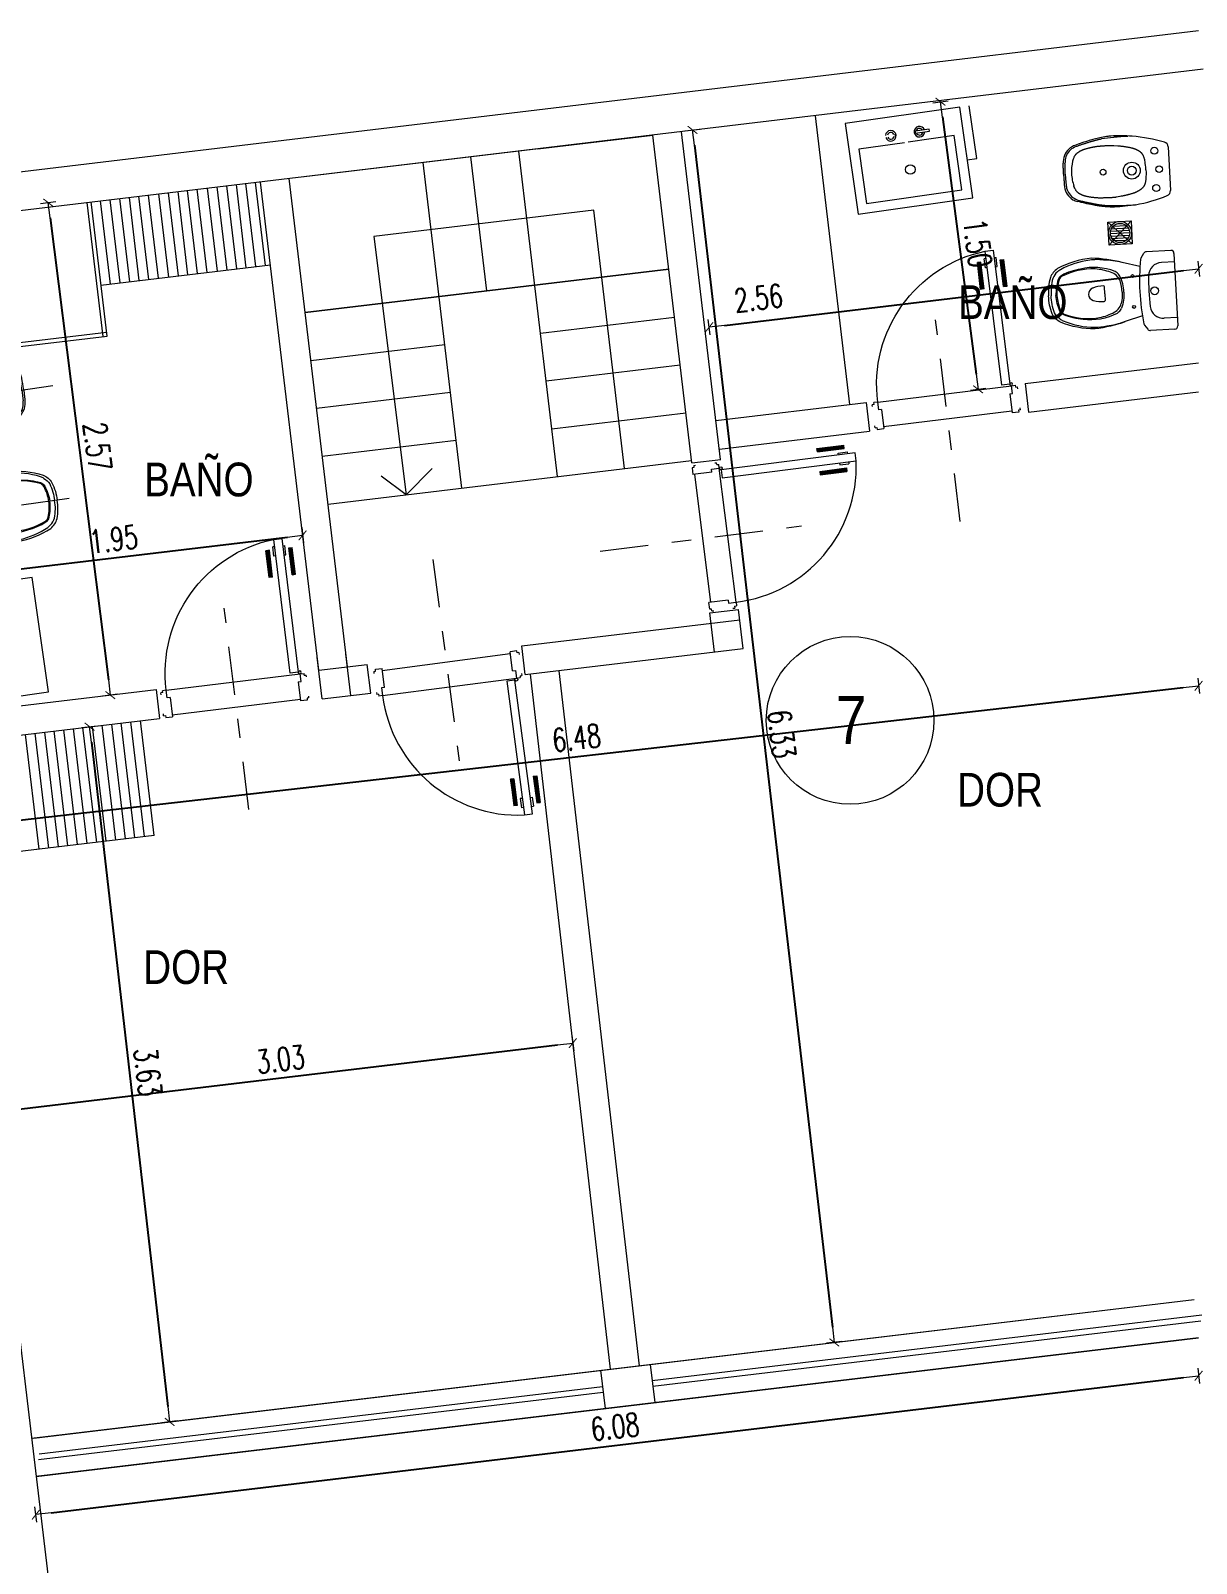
# Model space of a CAD drawing. Header units: millimetres. Extents: x 4525 to 9082, y 179 to 563.
# Drawn here: x 5381.29 to 5387.34, y 530.25 to 538.2 of the extents above; entities that cross this region are included whole.
import ezdxf

# ---------------------------------------------------------------- set-up
doc = ezdxf.new("R2010")
doc.units = ezdxf.units.MM
doc.header["$LTSCALE"] = 100
doc.linetypes.add('ACAD_ISO04W100', pattern=[30, 24, -3, 0, -3])
doc.linetypes.add('DASHDOT2', pattern=[0.5, 0.25, -0.125, 0, -0.125])
doc.layers.get('DEFPOINTS').update_dxf_attribs({"lineweight": 5})
for name, color, linetype, lineweight in [('000-Ejes', 251, 'ACAD_ISO04W100', 5), ('004-Carpinterias', 1, 'Continuous', 18), ('005-Sanitarios', 1, 'Continuous', 18), ('006-Cotas parciales', 7, 'Continuous', 5), ('A01-Barrido', 250, 'Continuous', 5), ('HATCH MUROS', 251, 'Continuous', 9), ('LINEA', 8, 'Continuous', 5), ('SANIT', 12, 'Continuous', 13), ('SANIT-INT', 11, 'Continuous', 5)]:
    doc.layers.add(name, color=color, linetype=linetype, lineweight=lineweight)
doc.styles.add('AREAL', font='ARIALN.TTF')
doc.styles.add('COTAS', font='ROMANS.shx', dxfattribs={"width": 0.7})
doc.dimstyles.new('COTA40', dxfattribs={"dimscale": 0.4, "dimtxt": 0.3, "dimasz": 0.2, "dimexe": 0, "dimexo": 0, "dimgap": 0.09, "dimtad": 1, "dimzin": 0, "dimdsep": 46, "dimtxsty": 'COTAS', "dimblk1": 'COTA_N', "dimblk2": 'COTA_N', "dimsah": 1, "dimcen": 0.1, "dimclrd": 1, "dimclre": 8, "dimclrt": 5, "dimaunit": 1, "dimadec": 3, "dimazin": 0, "dimtfac": 1, "dimtix": 1, "dimtmove": 2, "dimatfit": 3, "dimldrblk": 'COTA_N', "dimfxl": 0, "dimtolj": 1, "dimtzin": 0, "dimarcsym": 0})

# ---------------------------------------------------------------- blocks, each defined once
blk = doc.blocks.new('COTA_N')
for p, q in [((-1, 0), (0, 0)), ((0, 0.5), (0, -0.5))]:
    blk.add_line(p, q)
at = {"const_width": 0.065}
blk.add_lwpolyline([(0.141, 0.141), (0.283, 0.283), (0, 0), (-0.141, -0.141), (-0.283, -0.283)], dxfattribs=at)
blk = doc.blocks.new('*D432')
at = {"layer": '006-Cotas parciales', "color": 1, "lineweight": -2, "ltscale": 100}
blk.add_line((5381.3995, 530.5107), (5387.2742, 531.2124), dxfattribs=at)
at = {"layer": 'DEFPOINTS', "color": 0, "ltscale": 100}
for p in [(5387.3536, 531.2219), (5387.3536, 531.2219), (5381.3201, 530.5012)]:
    blk.add_point(p, dxfattribs=at)
at = {"layer": '006-Cotas parciales', "color": 1, "lineweight": -2, "ltscale": 100, "xscale": 0.08000000000000002, "yscale": 0.08000000000000002, "zscale": 0.08000000000000002}
for p, rotation in [((5387.3536, 531.2219), 6.811388888873906), ((5381.3201, 530.5012), 186.8113888888739)]:
    blk.add_blockref('COTA_N', p, dxfattribs=dict(at, rotation=rotation))
at = {"layer": '006-Cotas parciales', "color": 5, "ltscale": 100, "insert": (5384.3255, 530.9569), "char_height": 0.12, "attachment_point": 5, "rotation": 6.81139, "style": 'COTAS'}
blk.add_mtext('\\A1;6.08', dxfattribs=at)
blk = doc.blocks.new('*D436')
at = {"layer": '006-Cotas parciales', "color": 1, "lineweight": -2, "ltscale": 100}
blk.add_line((5381.6081, 534.5087), (5382.0048, 531.062), dxfattribs=at)
at = {"layer": 'DEFPOINTS', "color": 0, "ltscale": 100}
for p in [(5381.5989, 534.5882), (5382.0139, 530.9826), (5382.0139, 530.9826)]:
    blk.add_point(p, dxfattribs=at)
at = {"layer": '006-Cotas parciales', "color": 1, "lineweight": -2, "ltscale": 100, "xscale": 0.08000000000000002, "yscale": 0.08000000000000002, "zscale": 0.08000000000000002}
for p, rotation in [((5381.5989, 534.5882), 96.56564035910499), ((5382.0139, 530.9826), 276.565640359105)]:
    blk.add_blockref('COTA_N', p, dxfattribs=dict(at, rotation=rotation))
at = {"layer": '006-Cotas parciales', "color": 5, "ltscale": 100, "insert": (5381.9018, 532.7964), "char_height": 0.12, "attachment_point": 5, "rotation": 276.56564, "style": 'COTAS'}
blk.add_mtext('\\A1;3.63', dxfattribs=at)
blk = doc.blocks.new('*D441')
at = {"layer": '006-Cotas parciales', "color": 1, "lineweight": -2, "ltscale": 100}
blk.add_line((5380.8456, 535.3588), (5382.625, 535.5713), dxfattribs=at)
at = {"layer": 'DEFPOINTS', "color": 0, "ltscale": 100}
for p in [(5382.7044, 535.5808), (5382.7044, 535.5808), (5380.7661, 535.3493)]:
    blk.add_point(p, dxfattribs=at)
at = {"layer": '006-Cotas parciales', "color": 1, "lineweight": -2, "ltscale": 100, "xscale": 0.08000000000000002, "yscale": 0.08000000000000002, "zscale": 0.08000000000000002}
for p, rotation in [((5382.7044, 535.5808), 6.811388888834847), ((5380.7661, 535.3493), 186.8113888888348)]:
    blk.add_blockref('COTA_N', p, dxfattribs=dict(at, rotation=rotation))
at = {"layer": '006-Cotas parciales', "color": 5, "ltscale": 100, "insert": (5381.7239, 535.5604), "char_height": 0.12, "attachment_point": 5, "rotation": 6.81139, "style": 'COTAS'}
blk.add_mtext('\\A1;1.95', dxfattribs=at)
blk = doc.blocks.new('*D447')
at = {"layer": '006-Cotas parciales', "color": 1, "lineweight": -2, "ltscale": 100}
blk.add_line((5381.1755, 532.597), (5384.0267, 532.9375), dxfattribs=at)
at = {"layer": 'DEFPOINTS', "color": 0, "ltscale": 100}
for p in [(5384.1062, 532.947), (5384.1062, 532.947), (5381.096, 532.5875)]:
    blk.add_point(p, dxfattribs=at)
at = {"layer": '006-Cotas parciales', "color": 1, "lineweight": -2, "ltscale": 100, "xscale": 0.08000000000000002, "yscale": 0.08000000000000002, "zscale": 0.08000000000000002}
for p, rotation in [((5384.1062, 532.947), 6.811388888836006), ((5381.096, 532.5875), 186.811388888836)]:
    blk.add_blockref('COTA_N', p, dxfattribs=dict(at, rotation=rotation))
at = {"layer": '006-Cotas parciales', "color": 5, "ltscale": 100, "insert": (5382.5897, 532.8626), "char_height": 0.12, "attachment_point": 5, "rotation": 6.81139, "style": 'COTAS'}
blk.add_mtext('\\A1;3.03', dxfattribs=at)
blk = doc.blocks.new('INOD-MONACO-AP-PLANTA-CON-DPTO')
at = {"layer": 'SANIT'}
for p, q in [((-0.1875, 0), (0.1875, 0)), ((-0.2045, -0.015), (-0.2045, -0.1421)), ((0.2045, -0.015), (0.2045, -0.1421)), ((-0.1745, -0.1717), (-0.1971, -0.1561)), ((0.1745, -0.1717), (0.1971, -0.1561)), ((-0.13, -0.1795), (-0.156, -0.2704)), ((0.127, -0.1798), (0.1519, -0.2704))]:
    blk.add_line(p, q, dxfattribs=at)
for points in [[(-0.1035, -0.3001, 0.02892), (-0.1109, -0.31, 0.156998), (-0.1327, -0.4882, 0.072829), (-0.105, -0.5872, 0.204333), (-0.0837, -0.607, 0.080392), (-0.002, -0.6224)], [(-0.002, -0.2704, 0.121524), (-0.0852, -0.2859, 0.060693)], [(-0.002, -0.2704, -0.121524), (0.0812, -0.2859, -0.060693)], [(0.0994, -0.3001, -0.02892), (0.1069, -0.31, -0.156998), (0.1287, -0.4882, -0.072829), (0.1009, -0.5872, -0.204333), (0.0796, -0.607, -0.080392), (-0.002, -0.6224)], [(-0.1242, -0.6086, 0.122968), (-0.0912, -0.6341, 0.092568), (-0.002, -0.6472, 0.093376)], [(0.1202, -0.6086, -0.122968), (0.0871, -0.6341, -0.092568), (-0.002, -0.6472, -0.093376)]]:
    blk.add_lwpolyline(points, format="xyb", dxfattribs=at)
for centre, radius, start, end in [((-0.1894, -0.0167), 0.0168, 83.45096, 131.91083), ((0.1894, -0.0167), 0.0168, 48.08917, 96.54904), ((-0.1875, -0.015), 0.017, 140.46963, 180), ((0.1875, -0.015), 0.017, 0, 39.53037), ((-0.1875, -0.1421), 0.017, 180, 235.49148), ((0.1875, -0.1421), 0.017, 304.50852, 0), ((-0.1648, -0.1577), 0.017, 235.49148, 261.45644), ((0, 0.9396), 1.1266, 261.45644, 278.54356), ((0.1648, -0.1577), 0.017, 278.54356, 304.50852), ((0.4075, -0.4211), 0.5833, 165.03562, 174.69818), ((-0.0609, -0.3362), 0.0558, 115.82936, 139.74917), ((0.0568, -0.3362), 0.0558, 40.25083, 64.17064), ((-0.4116, -0.4211), 0.5833, 5.30182, 14.96438), ((0.1074, -0.4152), 0.2847, 170.28909, 184.61099), ((-0.1114, -0.4152), 0.2847, 357.28845, 9.71091), ((0.2448, -0.4064), 0.4224, 184.30141, 206.07105), ((-0.2488, -0.4064), 0.4224, 333.92895, 356.97887), ((-0.0254, -0.5351), 0.1232, 207.5391, 216.66718), ((0.0214, -0.5351), 0.1232, 323.33282, 332.4609)]:
    blk.add_arc(centre, radius, start, end, dxfattribs=at)
at = {"layer": 'SANIT-INT'}
for p, q in [((-0.145, 0), (-0.145, -0.0672)), ((0.145, 0), (0.145, -0.0672)), ((0.0016, -0.368), (-0.0342, -0.3693)), ((0.0016, -0.368), (0.0374, -0.3693))]:
    blk.add_line(p, q, dxfattribs=at)
for points in [[(-0.156, -0.2704, 0.058031), (-0.1852, -0.4288, 0.099768), (-0.1416, -0.607, 0.155256), (-0.0961, -0.6466, 0.093906), (-0.002, -0.6605, 0.093906)], [(-0.0025, -0.2793, 0.08742), (-0.0604, -0.2861, 0.121524)], [(0.1519, -0.2704, -0.058031), (0.1811, -0.4288, -0.099768), (0.1376, -0.607, -0.155256), (0.092, -0.6466, -0.093906), (-0.002, -0.6605, -0.093906)], [(-0.0015, -0.2793, -0.08742), (0.0563, -0.2861, -0.121524)]]:
    blk.add_lwpolyline(points, format="xyb", dxfattribs=at)
for centre, radius in [((0, -0.11), 0.02), ((-0.0823, -0.2209), 0.00743), ((0.0782, -0.2209), 0.00743)]:
    blk.add_circle(centre, radius, dxfattribs=at)
for centre, radius, start, end in [((-0.075, -0.0672), 0.07, 180, 265.7397), ((0.075, -0.0672), 0.07, 274.2603, 0), ((0, 0.9396), 1.0796, 265.7397, 274.2603), ((-0.0358, -0.3585), 0.0764, 108.75085, 160.66582), ((0.0317, -0.3585), 0.0764, 19.33418, 71.24915), ((0.1616, -0.4484), 0.2932, 156.8405, 172.92028), ((-0.034, -0.3743), 0.005, 91.97343, 179.82824), ((0.1519, -0.3748), 0.1909, 179.82824, 196.85929), ((-0.1487, -0.3748), 0.1909, 343.14071, 0.17176), ((0.0372, -0.3743), 0.005, 0.17176, 88.02657), ((-0.1657, -0.4484), 0.2932, 7.07972, 23.1595), ((0.2192, -0.4431), 0.3498, 174.95319, 203.97317), ((-0.0195, -0.4268), 0.0118, 196.85929, 200.59082), ((0.0018, -0.4188), 0.0346, 200.59082, 269.64452), ((0.0014, -0.4188), 0.0346, 270.35548, 339.40918), ((0.0227, -0.4268), 0.0118, 339.40918, 343.14071), ((-0.2232, -0.4431), 0.3498, 336.02683, 5.04681), ((-0.0711, -0.5722), 0.0321, 203.97317, 250.16689), ((0.0045, -0.3624), 0.2552, 250.16689, 268.55187), ((-0.0086, -0.3624), 0.2552, 271.44813, 289.83311), ((0.0671, -0.5722), 0.0321, 289.83311, 336.02683)]:
    blk.add_arc(centre, radius, start, end, dxfattribs=at)
blk = doc.blocks.new('BIDE-MONACO-PLANTA')
at = {"layer": 'SANIT'}
blk.add_line((-0.1132, 0), (0.1132, 0), dxfattribs=at)
for points in [[(-0.1402, -0.4774), (-0.1411, -0.4749), (-0.1421, -0.4717), (-0.1431, -0.4685), (-0.1441, -0.4653), (-0.145, -0.4621), (-0.146, -0.4589), (-0.1469, -0.4557), (-0.1478, -0.4525), (-0.1487, -0.4493), (-0.1495, -0.446), (-0.1504, -0.4428), (-0.1513, -0.4396), (-0.1521, -0.4363), (-0.153, -0.4331), (-0.1538, -0.4298), (-0.1547, -0.4266), (-0.1555, -0.4233), (-0.1564, -0.4201), (-0.1572, -0.4168), (-0.158, -0.4136), (-0.1589, -0.4104), (-0.1597, -0.4071), (-0.1605, -0.4039), (-0.1613, -0.4007), (-0.1621, -0.3974), (-0.1629, -0.3942), (-0.1637, -0.391), (-0.1644, -0.3878), (-0.1651, -0.3846), (-0.1659, -0.3813), (-0.1666, -0.3781), (-0.1672, -0.3749), (-0.1679, -0.3717), (-0.1686, -0.3685), (-0.1692, -0.3653), (-0.1698, -0.362), (-0.1704, -0.3588), (-0.171, -0.3556), (-0.1715, -0.3524), (-0.172, -0.3493), (-0.1725, -0.3461), (-0.1729, -0.3438)], [(0.14, -0.4774), (0.1409, -0.475), (0.1419, -0.4718), (0.1429, -0.4686), (0.1439, -0.4654), (0.1448, -0.4622), (0.1458, -0.459), (0.1467, -0.4558), (0.1476, -0.4526), (0.1485, -0.4493), (0.1493, -0.4461), (0.1502, -0.4429), (0.1511, -0.4396), (0.1519, -0.4364), (0.1528, -0.4332), (0.1536, -0.4299), (0.1545, -0.4267), (0.1553, -0.4234), (0.1562, -0.4202), (0.157, -0.4169), (0.1579, -0.4137), (0.1587, -0.4104), (0.1595, -0.4072), (0.1603, -0.404), (0.1612, -0.4007), (0.1619, -0.3975), (0.1627, -0.3943), (0.1635, -0.3911), (0.1642, -0.3879), (0.165, -0.3846), (0.1657, -0.3814), (0.1664, -0.3782), (0.1671, -0.375), (0.1677, -0.3718), (0.1684, -0.3685), (0.169, -0.3653), (0.1696, -0.3621), (0.1702, -0.3589), (0.1708, -0.3557), (0.1714, -0.3525), (0.1719, -0.3493), (0.1724, -0.3461), (0.1727, -0.3438)], [(0.0001, -0.5406), (-0.044, -0.5396), (-0.0475, -0.5395), (-0.0509, -0.5394), (-0.0541, -0.5394), (-0.0568, -0.5393)], [(-0.0003, -0.5406), (0.0437, -0.5396), (0.0473, -0.5395), (0.0506, -0.5395), (0.0538, -0.5394), (0.0565, -0.5393)], [(-0.0003, -0.5406), (-0.0002, -0.5406)], [(0.0001, -0.5406), (0, -0.5406)]]:
    blk.add_lwpolyline(points, dxfattribs=at)
for centre, radius, start, end in [((-0.1132, -0.0267), 0.0267, 89.97464, 160.71917), ((0.6356, -0.2884), 0.8201, 160.74454, 172.72153), ((0.1132, -0.0267), 0.0267, 19.25546, 90), ((-0.6359, -0.2884), 0.8201, 7.27847, 19.25546), ((1.1865, -0.2275), 1.3649, 179.12043, 182.20966), ((-0.9851, -0.2242), 1.1634, 357.24238, 1.95876), ((1.1865, -0.2205), 1.3649, 182.50375, 185.18056), ((-1.1866, -0.22), 1.3649, 354.79408, 357.47089), ((-0.0223, -0.432), 0.1264, 201.05571, 217.12048), ((-0.058, -0.4545), 0.0844, 219.51901, 265.07285), ((-0.0504, -0.4083), 0.1311, 263.62645, 267.30394), ((0.0503, -0.4083), 0.1311, 272.6707, 276.34819), ((0.0578, -0.4545), 0.0844, 274.90179, 320.45563), ((0.0221, -0.432), 0.1264, 322.85415, 338.91893)]:
    blk.add_arc(centre, radius, start, end, dxfattribs=at)
at = {"layer": 'SANIT-INT'}
for points in [[(0.0001, -0.1217), (-0.0134, -0.1217), (-0.0247, -0.1223), (-0.0341, -0.1231), (-0.0418, -0.1238), (-0.0481, -0.1246), (-0.0533, -0.1254), (-0.0575, -0.1262), (-0.061, -0.127), (-0.064, -0.1277), (-0.0666, -0.1284), (-0.0689, -0.1291), (-0.0709, -0.1298), (-0.0726, -0.1305), (-0.0742, -0.1311), (-0.0756, -0.1318), (-0.0769, -0.1324), (-0.0781, -0.1331), (-0.0793, -0.1337), (-0.0804, -0.1344), (-0.0815, -0.135), (-0.0825, -0.1357), (-0.0835, -0.1363), (-0.0844, -0.137), (-0.0853, -0.1376), (-0.0861, -0.1383), (-0.087, -0.1389), (-0.0877, -0.1396), (-0.0885, -0.1402), (-0.0892, -0.1409), (-0.0899, -0.1415), (-0.0905, -0.1422), (-0.0912, -0.1428), (-0.0918, -0.1435), (-0.0925, -0.1442), (-0.0931, -0.1448), (-0.0938, -0.1456), (-0.0944, -0.1463), (-0.0951, -0.1471), (-0.0958, -0.148), (-0.0966, -0.1489), (-0.0974, -0.1499), (-0.0982, -0.151), (-0.099, -0.1522), (-0.0998, -0.1534), (-0.1007, -0.1546), (-0.1015, -0.1559), (-0.1023, -0.1571), (-0.1031, -0.1584), (-0.1039, -0.1597), (-0.1047, -0.161), (-0.1054, -0.1623), (-0.1061, -0.1636), (-0.1067, -0.1649), (-0.1074, -0.1662), (-0.108, -0.1675), (-0.1087, -0.1688), (-0.1093, -0.1701), (-0.1099, -0.1714), (-0.1105, -0.1727), (-0.111, -0.174), (-0.1116, -0.1753), (-0.1121, -0.1766), (-0.1127, -0.1779), (-0.1132, -0.1793), (-0.1137, -0.1806), (-0.1142, -0.1819), (-0.1147, -0.1832), (-0.1152, -0.1847), (-0.1157, -0.1862), (-0.1162, -0.1878), (-0.1167, -0.1895), (-0.1173, -0.1914), (-0.1178, -0.1934), (-0.1184, -0.1956), (-0.119, -0.1979), (-0.1196, -0.2003), (-0.1202, -0.2027), (-0.1208, -0.2053), (-0.1215, -0.2079), (-0.122, -0.2105), (-0.1226, -0.2131), (-0.1232, -0.2157), (-0.1237, -0.2183), (-0.1243, -0.2209), (-0.1248, -0.2235), (-0.1253, -0.2261), (-0.1258, -0.2287), (-0.1263, -0.2313), (-0.1268, -0.2339), (-0.1273, -0.2365), (-0.1277, -0.2391), (-0.1282, -0.2417), (-0.1286, -0.2443), (-0.129, -0.2469), (-0.1294, -0.2495), (-0.1298, -0.2521), (-0.1301, -0.2547), (-0.1305, -0.2572), (-0.1308, -0.2598), (-0.1309, -0.2609)], [(-0.0001, -0.1217), (0.0133, -0.1217), (0.0247, -0.1223), (0.0341, -0.1231), (0.0418, -0.1238), (0.0481, -0.1246), (0.0532, -0.1254), (0.0574, -0.1262), (0.0609, -0.127), (0.0639, -0.1277), (0.0666, -0.1285), (0.0689, -0.1292), (0.0708, -0.1298), (0.0726, -0.1305), (0.0741, -0.1312), (0.0755, -0.1318), (0.0768, -0.1325), (0.078, -0.1331), (0.0792, -0.1338), (0.0803, -0.1344), (0.0814, -0.1351), (0.0824, -0.1357), (0.0834, -0.1364), (0.0844, -0.137), (0.0852, -0.1377), (0.0861, -0.1383), (0.0869, -0.139), (0.0877, -0.1396), (0.0884, -0.1403), (0.0891, -0.1409), (0.0898, -0.1416), (0.0905, -0.1422), (0.0911, -0.1429), (0.0918, -0.1435), (0.0924, -0.1442), (0.0931, -0.1449), (0.0937, -0.1456), (0.0944, -0.1463), (0.0951, -0.1472), (0.0958, -0.148), (0.0965, -0.149), (0.0973, -0.15), (0.0981, -0.1511), (0.0989, -0.1522), (0.0998, -0.1534), (0.1006, -0.1546), (0.1014, -0.1559), (0.1023, -0.1572), (0.1031, -0.1585), (0.1038, -0.1598), (0.1046, -0.1611), (0.1053, -0.1624), (0.106, -0.1637), (0.1067, -0.165), (0.1073, -0.1663), (0.108, -0.1676), (0.1086, -0.1689), (0.1092, -0.1702), (0.1098, -0.1715), (0.1104, -0.1728), (0.111, -0.1741), (0.1115, -0.1754), (0.1121, -0.1767), (0.1126, -0.178), (0.1131, -0.1793), (0.1136, -0.1806), (0.1141, -0.1819), (0.1146, -0.1833), (0.1151, -0.1847), (0.1156, -0.1862), (0.1161, -0.1878), (0.1166, -0.1896), (0.1172, -0.1914), (0.1177, -0.1935), (0.1183, -0.1956), (0.1189, -0.1979), (0.1195, -0.2003), (0.1201, -0.2028), (0.1208, -0.2053), (0.1214, -0.2079), (0.122, -0.2105), (0.1225, -0.2131), (0.1231, -0.2157), (0.1236, -0.2183), (0.1242, -0.2209), (0.1247, -0.2235), (0.1252, -0.2261), (0.1257, -0.2287), (0.1262, -0.2313), (0.1267, -0.2339), (0.1272, -0.2365), (0.1276, -0.2391), (0.1281, -0.2417), (0.1285, -0.2443), (0.1289, -0.2469), (0.1293, -0.2495), (0.1297, -0.2521), (0.13, -0.2547), (0.1303, -0.2573), (0.1306, -0.2599), (0.1308, -0.261)], [(-0.1301, -0.2549), (-0.1336, -0.2811), (-0.1337, -0.2824), (-0.1338, -0.2838), (-0.134, -0.2853), (-0.1341, -0.2869), (-0.1342, -0.2887), (-0.1343, -0.2906), (-0.1345, -0.2927), (-0.1346, -0.295), (-0.1347, -0.2973), (-0.1348, -0.2998), (-0.1349, -0.3023), (-0.135, -0.3049), (-0.135, -0.3075), (-0.135, -0.3101), (-0.135, -0.3127), (-0.135, -0.3153), (-0.135, -0.3179), (-0.1349, -0.3205), (-0.1349, -0.3231), (-0.1348, -0.3257), (-0.1348, -0.3283), (-0.1347, -0.3309), (-0.1347, -0.3335), (-0.1346, -0.3361), (-0.1346, -0.3387), (-0.1346, -0.3413), (-0.1345, -0.3439), (-0.1344, -0.3465), (-0.1344, -0.3491), (-0.1343, -0.3517), (-0.1342, -0.3543), (-0.1342, -0.3569), (-0.134, -0.3595), (-0.1339, -0.3621), (-0.1338, -0.3647), (-0.1336, -0.3673), (-0.1335, -0.3699), (-0.1332, -0.3725), (-0.133, -0.3751), (-0.1328, -0.3777), (-0.1325, -0.3803), (-0.1322, -0.3829), (-0.1319, -0.3855), (-0.1315, -0.3881), (-0.1312, -0.3907), (-0.1308, -0.3933), (-0.1305, -0.3959), (-0.1301, -0.3985), (-0.1296, -0.4011), (-0.1292, -0.4037), (-0.1288, -0.4063), (-0.1283, -0.4089), (-0.1278, -0.4115), (-0.1273, -0.4141), (-0.1268, -0.4167), (-0.1262, -0.4192), (-0.1257, -0.4217), (-0.1252, -0.4241), (-0.1246, -0.4264), (-0.1241, -0.4286), (-0.1236, -0.4306), (-0.1231, -0.4325), (-0.1227, -0.4342), (-0.1222, -0.4358), (-0.1218, -0.4373), (-0.1214, -0.4388), (-0.121, -0.4401), (-0.1205, -0.4414), (-0.1201, -0.4428), (-0.1197, -0.4441), (-0.1192, -0.4454), (-0.1188, -0.4467), (-0.1183, -0.448), (-0.1178, -0.4493), (-0.1173, -0.4506), (-0.1167, -0.4519), (-0.1162, -0.4532), (-0.1156, -0.4545), (-0.1151, -0.4558), (-0.1145, -0.4571), (-0.1139, -0.4584), (-0.1132, -0.4597), (-0.1126, -0.461), (-0.1119, -0.4623), (-0.1112, -0.4636), (-0.1105, -0.4649), (-0.1098, -0.4662), (-0.109, -0.4675), (-0.1082, -0.4688), (-0.1074, -0.4701), (-0.1065, -0.4714), (-0.1057, -0.4727), (-0.1047, -0.474), (-0.1038, -0.4753), (-0.1028, -0.4766), (-0.1017, -0.4779), (-0.1006, -0.4792), (-0.0994, -0.4805), (-0.0981, -0.4818), (-0.0967, -0.4831), (-0.0953, -0.4844), (-0.0937, -0.4857), (-0.092, -0.487), (-0.0901, -0.4883), (-0.0879, -0.4897), (-0.0853, -0.4911), (-0.0824, -0.4926), (-0.079, -0.4941), (-0.075, -0.4957), (-0.0705, -0.4973), (-0.0651, -0.499), (-0.0637, -0.4994)], [(0.13, -0.2549), (0.1334, -0.2812), (0.1336, -0.2825), (0.1337, -0.2839), (0.1338, -0.2854), (0.134, -0.287), (0.1341, -0.2887), (0.1342, -0.2907), (0.1343, -0.2928), (0.1345, -0.295), (0.1346, -0.2974), (0.1347, -0.2999), (0.1348, -0.3024), (0.1348, -0.305), (0.1349, -0.3076), (0.1349, -0.3102), (0.1349, -0.3128), (0.1349, -0.3154), (0.1348, -0.318), (0.1348, -0.3206), (0.1348, -0.3232), (0.1347, -0.3258), (0.1346, -0.3284), (0.1346, -0.331), (0.1345, -0.3336), (0.1345, -0.3362), (0.1344, -0.3388), (0.1344, -0.3414), (0.1343, -0.344), (0.1343, -0.3466), (0.1342, -0.3492), (0.1342, -0.3518), (0.1341, -0.3544), (0.134, -0.357), (0.1339, -0.3596), (0.1338, -0.3622), (0.1336, -0.3648), (0.1335, -0.3674), (0.1333, -0.37), (0.1331, -0.3726), (0.1329, -0.3752), (0.1326, -0.3778), (0.1323, -0.3804), (0.132, -0.383), (0.1317, -0.3856), (0.1314, -0.3882), (0.131, -0.3908), (0.1307, -0.3934), (0.1303, -0.396), (0.1299, -0.3986), (0.1295, -0.4012), (0.129, -0.4038), (0.1286, -0.4064), (0.1281, -0.409), (0.1276, -0.4116), (0.1271, -0.4142), (0.1266, -0.4168), (0.1261, -0.4193), (0.1255, -0.4218), (0.125, -0.4242), (0.1244, -0.4265), (0.1239, -0.4286), (0.1234, -0.4307), (0.1229, -0.4325), (0.1225, -0.4343), (0.1221, -0.4359), (0.1216, -0.4374), (0.1212, -0.4388), (0.1208, -0.4402), (0.1204, -0.4415), (0.1199, -0.4428), (0.1195, -0.4441), (0.119, -0.4454), (0.1186, -0.4467), (0.1181, -0.448), (0.1176, -0.4493), (0.1171, -0.4506), (0.1165, -0.4519), (0.116, -0.4532), (0.1154, -0.4545), (0.1149, -0.4558), (0.1143, -0.4571), (0.1136, -0.4584), (0.113, -0.4597), (0.1124, -0.461), (0.1117, -0.4623), (0.111, -0.4636), (0.1103, -0.4649), (0.1095, -0.4662), (0.1088, -0.4675), (0.108, -0.4688), (0.1072, -0.4701), (0.1063, -0.4714), (0.1054, -0.4727), (0.1045, -0.474), (0.1036, -0.4753), (0.1025, -0.4766), (0.1015, -0.4779), (0.1004, -0.4792), (0.0992, -0.4805), (0.0979, -0.4818), (0.0965, -0.4831), (0.0951, -0.4844), (0.0935, -0.4857), (0.0918, -0.487), (0.0899, -0.4884), (0.0877, -0.4897), (0.0851, -0.4911), (0.0822, -0.4926), (0.0788, -0.4941), (0.0748, -0.4957), (0.0703, -0.4974), (0.0649, -0.4991), (0.0635, -0.4994)], [(-0.0001, -0.55), (-0.0082, -0.5498), (-0.0153, -0.5496), (-0.0216, -0.5495), (-0.0271, -0.5493), (-0.032, -0.5492), (-0.0364, -0.5491), (-0.0404, -0.549), (-0.0442, -0.549), (-0.0477, -0.5489), (-0.0511, -0.5488), (-0.0543, -0.5487), (-0.057, -0.5486)], [(-0.0001, -0.55), (0.0079, -0.5498), (0.0151, -0.5496), (0.0213, -0.5495), (0.0268, -0.5494), (0.0318, -0.5493), (0.0362, -0.5492), (0.0402, -0.5491), (0.0439, -0.549), (0.0475, -0.5489), (0.0509, -0.5488), (0.0541, -0.5487), (0.0568, -0.5487)]]:
    blk.add_lwpolyline(points, dxfattribs=at)
for centre, radius in [((-0.097, -0.0731), 0.0182), ((0.0001, -0.0524), 0.0172), ((0.097, -0.0732), 0.0182), ((-0.0001, -0.1953), 0.0437), ((-0.0001, -0.1953), 0.0229), ((0, -0.3443), 0.0151)]:
    blk.add_circle(centre, radius, dxfattribs=at)
for centre, radius, start, end in [((-0.0545, -0.4593), 0.0941, 195.06628, 210.97635), ((-0.058, -0.4545), 0.0938, 214.58767, 265.07285), ((-0.0504, -0.4083), 0.1405, 263.62645, 267.30394), ((-0.0001, -0.2766), 0.2317, 253.69484, 269.95961), ((-0.0001, -0.2766), 0.2317, 270.01502, 286.27979), ((0.0503, -0.4083), 0.1405, 272.6707, 276.34819), ((0.0578, -0.4545), 0.0938, 274.90179, 325.38697), ((-0.0182, -0.426), 0.1736, 331.87077, 340.547)]:
    blk.add_arc(centre, radius, start, end, dxfattribs=at)
for points in [[(-0.1779, -0.1845), (-0.1845, -0.2946), (-0.1831, -0.3164), (-0.179, -0.3521), (-0.1734, -0.3814), (-0.1672, -0.4074), (-0.1571, -0.4464), (-0.1458, -0.4838)], [(0.1777, -0.1845), (0.1842, -0.2946), (0.1829, -0.3164), (0.1788, -0.3521), (0.1732, -0.3814), (0.167, -0.4074), (0.1568, -0.4464), (0.1455, -0.4838)]]:
    blk.add_spline(points, degree=3, dxfattribs=at)
blk = doc.blocks.new('REJILLA')
at = {"layer": 'SANIT-INT', "linetype": 'Continuous'}
for p, q in [((-0.06, -0.06), (-0.06, 0.06)), ((-0.06, 0.06), (0.06, 0.06)), ((-0.06, -0.06), (0.06, 0.06)), ((-0.06, 0.06), (0.06, -0.06)), ((-0.0474, 0.0158), (-0.0474, -0.0158)), ((-0.0349, 0.0358), (-0.0349, -0.0358)), ((-0.0224, 0.0447), (-0.0224, -0.0447)), ((-0.0099, 0.049), (-0.0099, -0.049)), ((0.0026, 0.0499), (0.0026, -0.0499)), ((0.0151, 0.0477), (0.0151, -0.0477)), ((0.0276, 0.0417), (0.0276, -0.0417)), ((0.0401, 0.0299), (0.0401, -0.0299)), ((0.06, 0.06), (0.06, -0.06)), ((0.06, -0.06), (-0.06, -0.06))]:
    blk.add_line(p, q, dxfattribs=at)
for radius in [0.06, 0.05]:
    blk.add_circle((0, 0), radius, dxfattribs=at)
blk = doc.blocks.new('MONACO COMPLETO')
at = {"layer": '000-Ejes', "linetype": 'DASHDOT2', "ltscale": 0.01}
for p, q in [((-0.1269, 0.59), (0.7646, 0.59)), ((-0.1269, 0), (0.7646, 0))]:
    blk.add_line(p, q, dxfattribs=at)
at = {"layer": '004-Carpinterias', "ltscale": 0.01, "rotation": 90}
blk.add_blockref('INOD-MONACO-AP-PLANTA-CON-DPTO', (0, 0), dxfattribs=at)
at = {"layer": '005-Sanitarios', "rotation": 90}
blk.add_blockref('REJILLA', (0.25, 0.295), dxfattribs=at)
at = {"layer": 'LINEA', "ltscale": 0.01, "rotation": 90}
blk.add_blockref('BIDE-MONACO-PLANTA', (0.02, 0.59), dxfattribs=at)
blk = doc.blocks.new('PUERTA 0.70 DURLOCK')
at = {"layer": '000-Ejes', "linetype": 'DASHDOT2', "ltscale": 0.01}
blk.add_line((0.38, -0.6465), (0.38, 0.4065), dxfattribs=at)
at = {"layer": '004-Carpinterias', "linetype": 'Continuous'}
for p, q in [((0.009, 0.6755), (-0.009, 0.6755)), ((-0.009, 0.5355), (-0.009, 0.6755)), ((0.009, 0.5355), (0.009, 0.6755)), ((0.039, 0.6905), (0.029, 0.6905)), ((0.029, 0.6425), (0.029, 0.6905)), ((0.039, 0.6425), (0.029, 0.6425)), ((0.081, 0.6905), (0.091, 0.6905)), ((0.081, 0.6425), (0.091, 0.6425)), ((0.091, 0.6425), (0.091, 0.6905)), ((0.111, 0.6755), (0.129, 0.6755)), ((0.111, 0.5355), (0.111, 0.6755)), ((0.129, 0.5355), (0.129, 0.6755)), ((0.009, 0.5355), (-0.009, 0.5355)), ((0.111, 0.5355), (0.129, 0.5355)), ((0.01, 0.01), (0, 0.01)), ((0, 0), (0, 0.01)), ((0.03, 0.02), (0.01, 0.02)), ((0.01, 0.01), (0.01, 0.02)), ((0.03, -0.02), (0.03, 0.02)), ((0.73, 0.02), (0.75, 0.02)), ((0.73, -0.02), (0.73, 0.02)), ((0.75, 0.01), (0.75, 0.02)), ((0.75, 0.01), (0.76, 0.01)), ((0.76, 0), (0.76, 0.01)), ((0.045, -0.02), (0.03, -0.02)), ((0.045, -0.02), (0.045, -0.12)), ((0.715, -0.02), (0.715, -0.12)), ((0.715, -0.02), (0.73, -0.02)), ((0, -0.11), (0, -0.1)), ((0, -0.11), (0.01, -0.11)), ((0.01, -0.11), (0.01, -0.12)), ((0.01, -0.12), (0.045, -0.12)), ((0.75, -0.12), (0.715, -0.12)), ((0.76, -0.11), (0.75, -0.11)), ((0.75, -0.11), (0.75, -0.12)), ((0.76, -0.11), (0.76, -0.1))]:
    blk.add_line(p, q, dxfattribs=at)
blk.add_lwpolyline([(0.039, 0.729), (0.039, 0.029), (0.081, 0.029), (0.081, 0.729)], close=True, dxfattribs=at)
at = {"layer": '004-Carpinterias', "ltscale": 0.01, "const_width": 0.02}
for points in [[(0, 0.5355), (0, 0.6755)], [(0.122, 0.5355), (0.12, 0.6755)]]:
    blk.add_lwpolyline(points, dxfattribs=at)
at = {"layer": 'A01-Barrido', "linetype": 'Continuous'}
for p, q in [((0.73, 0.02), (0.03, 0.02)), ((0.715, -0.11), (0.045, -0.11))]:
    blk.add_line(p, q, dxfattribs=at)
blk.add_circle((0.0315, 0.0275), 0.0075, dxfattribs=at)
blk.add_arc((0.0227, 0.0241), 0.7073, 359.66564, 85.27469, dxfattribs=at)
blk = doc.blocks.new('*D451')
at = {"layer": '006-Cotas parciales', "color": 1, "lineweight": -2, "ltscale": 100}
blk.add_line((5380.9986, 534.0773), (5387.2741, 534.7915), dxfattribs=at)
at = {"layer": 'DEFPOINTS', "color": 0, "ltscale": 100}
for p in [(5387.3536, 534.8005), (5387.3536, 534.8005), (5380.9192, 534.0682)]:
    blk.add_point(p, dxfattribs=at)
at = {"layer": '006-Cotas parciales', "color": 1, "lineweight": -2, "ltscale": 100, "xscale": 0.08000000000000002, "yscale": 0.08000000000000002, "zscale": 0.08000000000000002}
for p, rotation in [((5387.3536, 534.8005), 6.492956465209963), ((5380.9192, 534.0682), 186.49295646521)]:
    blk.add_blockref('COTA_N', p, dxfattribs=dict(at, rotation=rotation))
at = {"layer": '006-Cotas parciales', "color": 5, "ltscale": 100, "insert": (5384.1255, 534.5298), "char_height": 0.12, "attachment_point": 5, "rotation": 6.49296, "style": 'COTAS'}
blk.add_mtext('\\A1;6.48', dxfattribs=at)
blk = doc.blocks.new('*D454')
at = {"layer": '006-Cotas parciales', "color": 1, "lineweight": -2, "ltscale": 100}
blk.add_line((5384.7369, 537.6039), (5385.4538, 531.4739), dxfattribs=at)
at = {"layer": 'DEFPOINTS', "color": 0, "ltscale": 100}
for p in [(5384.7276, 537.6834), (5385.4631, 531.3945), (5385.4631, 531.3945)]:
    blk.add_point(p, dxfattribs=at)
at = {"layer": '006-Cotas parciales', "color": 1, "lineweight": -2, "ltscale": 100, "xscale": 0.08000000000000002, "yscale": 0.08000000000000002, "zscale": 0.08000000000000002}
for p, rotation in [((5384.7276, 537.6834), 96.67052385923876), ((5385.4631, 531.3945), 276.6705238592388)]:
    blk.add_blockref('COTA_N', p, dxfattribs=dict(at, rotation=rotation))
at = {"layer": '006-Cotas parciales', "color": 5, "ltscale": 100, "insert": (5385.1907, 534.5501), "char_height": 0.12, "attachment_point": 5, "rotation": 276.67052, "style": 'COTAS'}
blk.add_mtext('\\A1;6.33', dxfattribs=at)
blk = doc.blocks.new('*D455')
at = {"layer": '006-Cotas parciales', "color": 1, "lineweight": -2, "ltscale": 100}
blk.add_line((5386.0244, 537.7506), (5386.199, 536.417), dxfattribs=at)
at = {"layer": 'DEFPOINTS', "color": 0, "ltscale": 100}
for p in [(5386.014, 537.8299), (5386.2094, 536.3377), (5386.2094, 536.3377)]:
    blk.add_point(p, dxfattribs=at)
at = {"layer": '006-Cotas parciales', "color": 1, "lineweight": -2, "ltscale": 100, "xscale": 0.08000000000000002, "yscale": 0.08000000000000002, "zscale": 0.08000000000000002}
for p, rotation in [((5386.014, 537.8299), 97.4584492066501), ((5386.2094, 536.3377), 277.4584492066501)]:
    blk.add_blockref('COTA_N', p, dxfattribs=dict(at, rotation=rotation))
at = {"layer": '006-Cotas parciales', "color": 5, "ltscale": 100, "insert": (5386.2069, 537.0963), "char_height": 0.12, "attachment_point": 5, "rotation": 277.45845, "style": 'COTAS'}
blk.add_mtext('\\A1;1.50', dxfattribs=at)
blk = doc.blocks.new('*D491')
at = {"layer": '006-Cotas parciales', "color": 1, "lineweight": -2, "ltscale": 100}
blk.add_line((5384.8934, 536.6698), (5387.2742, 536.9542), dxfattribs=at)
at = {"layer": 'DEFPOINTS', "color": 0, "ltscale": 100}
for p in [(5387.3536, 536.9637), (5387.3536, 536.9637), (5384.8139, 536.6604)]:
    blk.add_point(p, dxfattribs=at)
at = {"layer": '006-Cotas parciales', "color": 1, "lineweight": -2, "ltscale": 100, "xscale": 0.08000000000000002, "yscale": 0.08000000000000002, "zscale": 0.08000000000000002}
for p, rotation in [((5387.3536, 536.9637), 6.811388888822496), ((5384.8139, 536.6604), 186.8113888888225)]:
    blk.add_blockref('COTA_N', p, dxfattribs=dict(at, rotation=rotation))
at = {"layer": '006-Cotas parciales', "color": 5, "ltscale": 100, "insert": (5385.0696, 536.8115), "char_height": 0.12, "attachment_point": 5, "rotation": 6.81139, "style": 'COTAS'}
blk.add_mtext('\\A1;2.56', dxfattribs=at)
blk = doc.blocks.new('*D562')
at = {"layer": '006-Cotas parciales', "color": 1, "lineweight": -2, "ltscale": 100}
blk.add_line((5381.394, 537.2272), (5381.6963, 534.8314), dxfattribs=at)
at = {"layer": 'DEFPOINTS', "color": 0, "ltscale": 100}
for p in [(5381.384, 537.3065), (5381.7063, 534.752), (5381.7063, 534.752)]:
    blk.add_point(p, dxfattribs=at)
at = {"layer": '006-Cotas parciales', "color": 1, "lineweight": -2, "ltscale": 100, "xscale": 0.08000000000000002, "yscale": 0.08000000000000002, "zscale": 0.08000000000000002}
for p, rotation in [((5381.384, 537.3065), 97.1895870506306), ((5381.7063, 534.752), 277.1895870506306)]:
    blk.add_blockref('COTA_N', p, dxfattribs=dict(at, rotation=rotation))
at = {"layer": '006-Cotas parciales', "color": 5, "ltscale": 100, "insert": (5381.6404, 536.0413), "char_height": 0.12, "attachment_point": 5, "rotation": 277.18959, "style": 'COTAS'}
blk.add_mtext('\\A1;2.57', dxfattribs=at)

msp = doc.modelspace()

# ---------------------------------------------------------------- linework, layer by layer
at = {"layer": 'HATCH MUROS', "color": 0, "ltscale": 100}
for p, q in [((5380.3249, 537.3574), (5387.3536, 538.1984)), ((5380.547, 537.184), (5387.3773, 537.9999)), ((5385.5439, 536.2601), (5385.3651, 537.7572)), ((5384.5211, 537.6563), (5382.7124, 537.4403)), ((5383.9253, 537.5852), (5384.5211, 537.6563)), ((5384.7242, 535.9566), (5384.5211, 537.6563)), ((5384.8731, 535.9743), (5384.67, 537.6741)), ((5384.0277, 535.8853), (5383.826, 537.5733)), ((5383.5312, 535.826), (5383.3296, 537.514)), ((5383.6608, 536.8486), (5383.5778, 537.5437)), ((5382.788, 534.8812), (5382.4856, 537.4132)), ((5382.9369, 534.899), (5382.6345, 537.431)), ((5380.5233, 537.3822), (5381.6202, 528.1987)), ((5381.6697, 536.6123), (5381.5869, 537.3073)), ((5381.6896, 536.6146), (5381.6067, 537.3097)), ((5382.7175, 536.7359), (5384.6041, 536.9613)), ((5384.6041, 536.9613), (5382.7175, 536.7359)), ((5383.9387, 536.63), (5384.6338, 536.713)), ((5380.6277, 536.5082), (5381.6872, 536.6345)), ((5380.6301, 536.4883), (5381.6896, 536.6146)), ((5382.7472, 536.4877), (5383.4422, 536.5707)), ((5383.9684, 536.3818), (5384.6634, 536.4648)), ((5386.4531, 536.3687), (5387.3536, 536.4763)), ((5382.7768, 536.2395), (5383.4719, 536.3225)), ((5386.4709, 536.2198), (5387.3536, 536.3252)), ((5384.8489, 536.1771), (5385.6278, 536.2702)), ((5383.998, 536.1336), (5384.6931, 536.2166)), ((5382.8065, 535.9912), (5383.5015, 536.0743)), ((5384.8666, 536.0282), (5385.6456, 536.1212)), ((5382.8361, 535.743), (5384.7227, 535.9683)), ((5384.7245, 535.9566), (5384.8735, 535.9744)), ((5384.817, 535.1787), (5384.966, 535.1965)), ((5384.9903, 534.9932), (5384.966, 535.1965)), ((5383.8418, 535.0071), (5384.9725, 535.1421)), ((5384.8413, 534.9754), (5384.817, 535.1787)), ((5382.8058, 534.7323), (5382.78, 534.948)), ((5382.9547, 534.7501), (5382.929, 534.9658)), ((5383.8596, 534.8581), (5383.8418, 535.0071)), ((5383.8596, 534.8581), (5384.9903, 534.9932)), ((5382.788, 534.8812), (5383.0396, 534.9113)), ((5383.0574, 534.7623), (5383.0396, 534.9113)), ((5384.0341, 534.8784), (5384.4498, 531.2729)), ((5383.8851, 534.8612), (5384.3007, 531.2557)), ((5380.8497, 534.6497), (5381.9447, 534.7805)), ((5380.8675, 534.5007), (5381.9625, 534.6315)), ((5381.2979, 530.8972), (5387.3299, 531.6177)), ((5381.3093, 530.8983), (5387.3002, 531.6142)), ((5381.3201, 530.6984), (5387.3536, 531.4191)), ((5387.3536, 531.4191), (5381.3201, 530.6984)), ((5381.3216, 530.6986), (5387.3536, 531.4191)), ((5381.3216, 530.6986), (5387.3536, 531.4191)), ((5384.2503, 531.2499), (5384.274, 531.0513)), ((5384.5084, 531.2807), (5384.5321, 531.0821))]:
    msp.add_line(p, q, dxfattribs=at)
at = {"layer": 'HATCH MUROS', "ltscale": 100}
for p, q in [((5382.5111, 536.9802), (5382.4597, 537.4115)), ((5381.8567, 536.9021), (5381.8053, 537.3334)), ((5381.9064, 536.908), (5381.855, 537.3393)), ((5381.956, 536.9139), (5381.9046, 537.3452)), ((5382.0102, 536.9203), (5381.9587, 537.3517)), ((5382.0598, 536.9263), (5382.0084, 537.3576)), ((5382.1095, 536.9322), (5382.058, 537.3635)), ((5382.1591, 536.9381), (5382.1077, 537.3694)), ((5382.2088, 536.944), (5382.1573, 537.3754)), ((5382.2629, 536.9506), (5382.2114, 537.3819)), ((5382.3125, 536.9565), (5382.2611, 537.3878)), ((5382.3622, 536.9624), (5382.3107, 537.3938)), ((5382.4118, 536.9683), (5382.3604, 537.3997)), ((5382.4615, 536.9743), (5382.41, 537.4056)), ((5382.4615, 536.9743), (5382.41, 537.4056)), ((5381.7078, 536.8843), (5381.6564, 537.3156)), ((5381.7574, 536.8902), (5381.706, 537.3216)), ((5381.8071, 536.8961), (5381.7557, 537.3275)), ((5381.6581, 536.8784), (5382.5369, 536.9833)), ((5381.3875, 533.9586), (5381.3164, 534.5544)), ((5381.4372, 533.9645), (5381.366, 534.5603)), ((5381.4868, 533.9705), (5381.4157, 534.5662)), ((5381.5365, 533.9764), (5381.4653, 534.5722)), ((5381.5365, 533.9764), (5381.4653, 534.5722)), ((5381.5861, 533.9823), (5381.515, 534.5781)), ((5381.6358, 533.9883), (5381.5646, 534.584)), ((5381.6854, 533.9942), (5381.6143, 534.5899)), ((5381.7351, 534.0001), (5381.6639, 534.5959)), ((5381.7847, 534.006), (5381.7136, 534.6018)), ((5381.7847, 534.006), (5381.7136, 534.6018)), ((5381.8344, 534.012), (5381.7632, 534.6077)), ((5381.884, 534.0179), (5381.8129, 534.6137)), ((5381.9337, 534.0238), (5381.8625, 534.6196)), ((5381.3379, 533.9527), (5381.2667, 534.5484)), ((5381.9337, 534.0238), (5380.9387, 533.905))]:
    msp.add_line(p, q, dxfattribs=at)
at = {"layer": 'HATCH MUROS', "color": 2, "ltscale": 100}
for p, q in [((5384.2151, 537.2673), (5383.0732, 537.1309)), ((5384.375, 535.9268), (5384.2151, 537.2673)), ((5383.0732, 537.1309), (5383.242, 535.7915)), ((5383.242, 535.7915), (5383.3761, 535.9281)), ((5383.3761, 535.9281), (5383.242, 535.7915)), ((5383.242, 535.7915), (5383.1112, 535.8874))]:
    msp.add_line(p, q, dxfattribs=at)
at = {"layer": 'HATCH MUROS', "color": 0, "linetype": 'ByBlock', "ltscale": 100}
for p, q in [((5386.4531, 536.3687), (5386.4709, 536.2198)), ((5385.6278, 536.2702), (5385.6456, 536.1212)), ((5381.9447, 534.7805), (5381.9625, 534.6315)), ((5382.8058, 534.7323), (5383.0574, 534.7623))]:
    msp.add_line(p, q, dxfattribs=at)
at = {"layer": 'HATCH MUROS', "color": 3, "ltscale": 100}
for p, q in [((5384.5184, 531.1966), (5387.3693, 531.5371)), ((5384.5219, 531.1677), (5387.3656, 531.5073)), ((5381.3336, 530.7868), (5384.2638, 531.1368)), ((5381.3373, 530.8166), (5384.2603, 531.1657))]:
    msp.add_line(p, q, dxfattribs=at)
at = {"layer": 'HATCH MUROS', "color": 0, "ltscale": 100}
msp.add_circle((5385.5451, 534.6208), 0.4351, dxfattribs=at)
at = {"layer": 'SANIT', "ltscale": 0.01, "extrusion": (0.009276, 0.001329, 0.999956)}
for p, q in [((5385.778, 537.6614, -0.0001), (5385.7794, 537.6515, -0.0001)), ((5385.9562, 537.6869, -0.0001), (5385.882, 537.6763, -0.0001)), ((5385.882, 537.6763, -0.0001), (5385.8834, 537.6664, -0.0001)), ((5385.8834, 537.6664, -0.0001), (5385.9576, 537.677, -0.0001)), ((5385.9576, 537.677, -0.0001), (5385.9562, 537.6869, -0.0001))]:
    msp.add_line(p, q, dxfattribs=at)
at = {"layer": 'SANIT', "ltscale": 0.01}
for points in [[(5386.1141, 537.8014), (5385.5201, 537.7163), (5385.5875, 537.2461), (5386.1814, 537.3312)], [(5380.8303, 535.2954), (5380.9154, 534.7015), (5381.3856, 534.7689), (5381.3005, 535.3628)]]:
    msp.add_lwpolyline(points, close=True, dxfattribs=at)
at = {"layer": 'SANIT-INT'}
for points in [[(5386.1531, 537.529), (5386.2026, 537.5361), (5386.1636, 537.8085)], [(5385.8273, 537.6169), (5385.5897, 537.5829), (5385.6299, 537.3027), (5386.1248, 537.3736), (5386.0847, 537.6538), (5385.8471, 537.6198)]]:
    msp.add_lwpolyline(points, dxfattribs=at)
at = {"layer": 'SANIT-INT', "extrusion": (0.009276, 0.001329, 0.999956)}
msp.add_circle((5385.6256, 537.4114, 50.6741), 0.025, dxfattribs=at)
for centre, radius, start, end in [((5385.5247, 537.5864, 50.6733), 0.0275, 198.6279, 177.67654), ((5385.5247, 537.5864, 50.6733), 0.0175, 24.75377, 171.55067), ((5385.5247, 537.5864, 50.6733), 0.0175, 204.75377, 351.55067), ((5385.6732, 537.6076, 50.6747), 0.0275, 18.6279, 357.67654), ((5385.6732, 537.6076, 50.6747), 0.0175, 24.75377, 171.55067), ((5385.6732, 537.6076, 50.6747), 0.0175, 204.75377, 351.55067)]:
    msp.add_arc(centre, radius, start, end, dxfattribs=at)

# ---------------------------------------------------------------- block references
at = {"layer": '004-Carpinterias', "xscale": -1, "rotation": 6.981604951340872}
for p in [(5386.4155, 536.3407), (5382.724, 534.8462)]:
    msp.add_blockref('PUERTA 0.70 DURLOCK', p, dxfattribs=at)
at = {"layer": '004-Carpinterias', "ltscale": 0.01, "rotation": 272.95507042044}
msp.add_blockref('INOD-MONACO-AP-PLANTA-CON-DPTO', (5387.2351, 536.8547), dxfattribs=at)
at = {"layer": '004-Carpinterias'}
for p, rotation in [((5384.8427, 535.9563), 277.1312571326093), ((5383.8409, 534.8638), 187.4315597257558)]:
    msp.add_blockref('PUERTA 0.70 DURLOCK', p, dxfattribs=dict(at, rotation=rotation))
at = {"layer": '005-Sanitarios'}
for name, p, rotation in [('REJILLA', (5386.9459, 537.149), 272.95507042044), ('MONACO COMPLETO', (5380.7765, 535.671), 8.152575058460524)]:
    msp.add_blockref(name, p, dxfattribs=dict(at, rotation=rotation))
at = {"layer": 'LINEA', "ltscale": 0.01, "rotation": 272.95507042044}
msp.add_blockref('BIDE-MONACO-PLANTA', (5387.2016, 537.4825), dxfattribs=at)

# ---------------------------------------------------------------- texts
at = {"style": 'AREAL'}
for s, height, p in [('BAÑO', 0.17496, (5386.105, 536.7028, -0.77)), ('BAÑO', 0.17496, (5381.882, 535.7829, -0.77)), ('7', 0.2499, (5385.4714, 534.4982, -1.1)), ('DOR', 0.17496, (5386.1003, 534.1739, -2.6886)), ('DOR', 0.17496, (5381.8773, 533.2539, -2.6886))]:
    msp.add_text(s, height=height, dxfattribs=at).set_placement(p)

# ---------------------------------------------------------------- dimensions: what is measured, and where the dimension line sits
at = {"layer": '006-Cotas parciales', "ltscale": 100}
for p1, p2, picture, middle in [((5386.014, 537.8299), (5386.2094, 536.3377), '*D455', (5386.2069, 537.0963)), ((5384.7276, 537.6834), (5385.4631, 531.3945), '*D454', (5385.1907, 534.5501)), ((5381.384, 537.3065), (5381.7063, 534.752), '*D562', (5381.6404, 536.0413)), ((5381.5989, 534.5882), (5382.0139, 530.9826), '*D436', (5381.9018, 532.7964))]:
    dim = msp.add_aligned_dim(p1=p1, p2=p2, distance=0, dimstyle='COTA40', dxfattribs=at)
    dim.commit()
    dim.dimension.update_dxf_attribs({"geometry": picture, "text_midpoint": middle})
at = {"layer": '006-Cotas parciales', "color": 4, "ltscale": 100}
dim = msp.add_linear_dim(base=(5387.3536, 536.9637), p1=(5384.8139, 536.6604), p2=(5387.3536, 536.9637), angle=6.81139, dimstyle='COTA40', dxfattribs=at)
dim.commit()
dim.dimension.update_dxf_attribs({"geometry": '*D491', "text_midpoint": (5385.0696, 536.8115), "dimtype": 161})
for p1, p2, picture, middle in [((5380.7661, 535.3493), (5382.7044, 535.5808), '*D441', (5381.7239, 535.5604)), ((5380.9192, 534.0682), (5387.3536, 534.8005), '*D451', (5384.1255, 534.5298)), ((5381.096, 532.5875), (5384.1062, 532.947), '*D447', (5382.5897, 532.8626))]:
    dim = msp.add_aligned_dim(p1=p1, p2=p2, distance=0, dimstyle='COTA40', dxfattribs=at)
    dim.commit()
    dim.dimension.update_dxf_attribs({"geometry": picture, "text_midpoint": middle})
at = {"layer": '006-Cotas parciales', "color": 0, "ltscale": 100}
dim = msp.add_aligned_dim(p1=(5381.3201, 530.5012), p2=(5387.3536, 531.2219), distance=0, dimstyle='COTA40', dxfattribs=at)
dim.commit()
dim.dimension.update_dxf_attribs({"geometry": '*D432', "text_midpoint": (5384.3255, 530.9569)})

doc.saveas('drawing.dxf')
